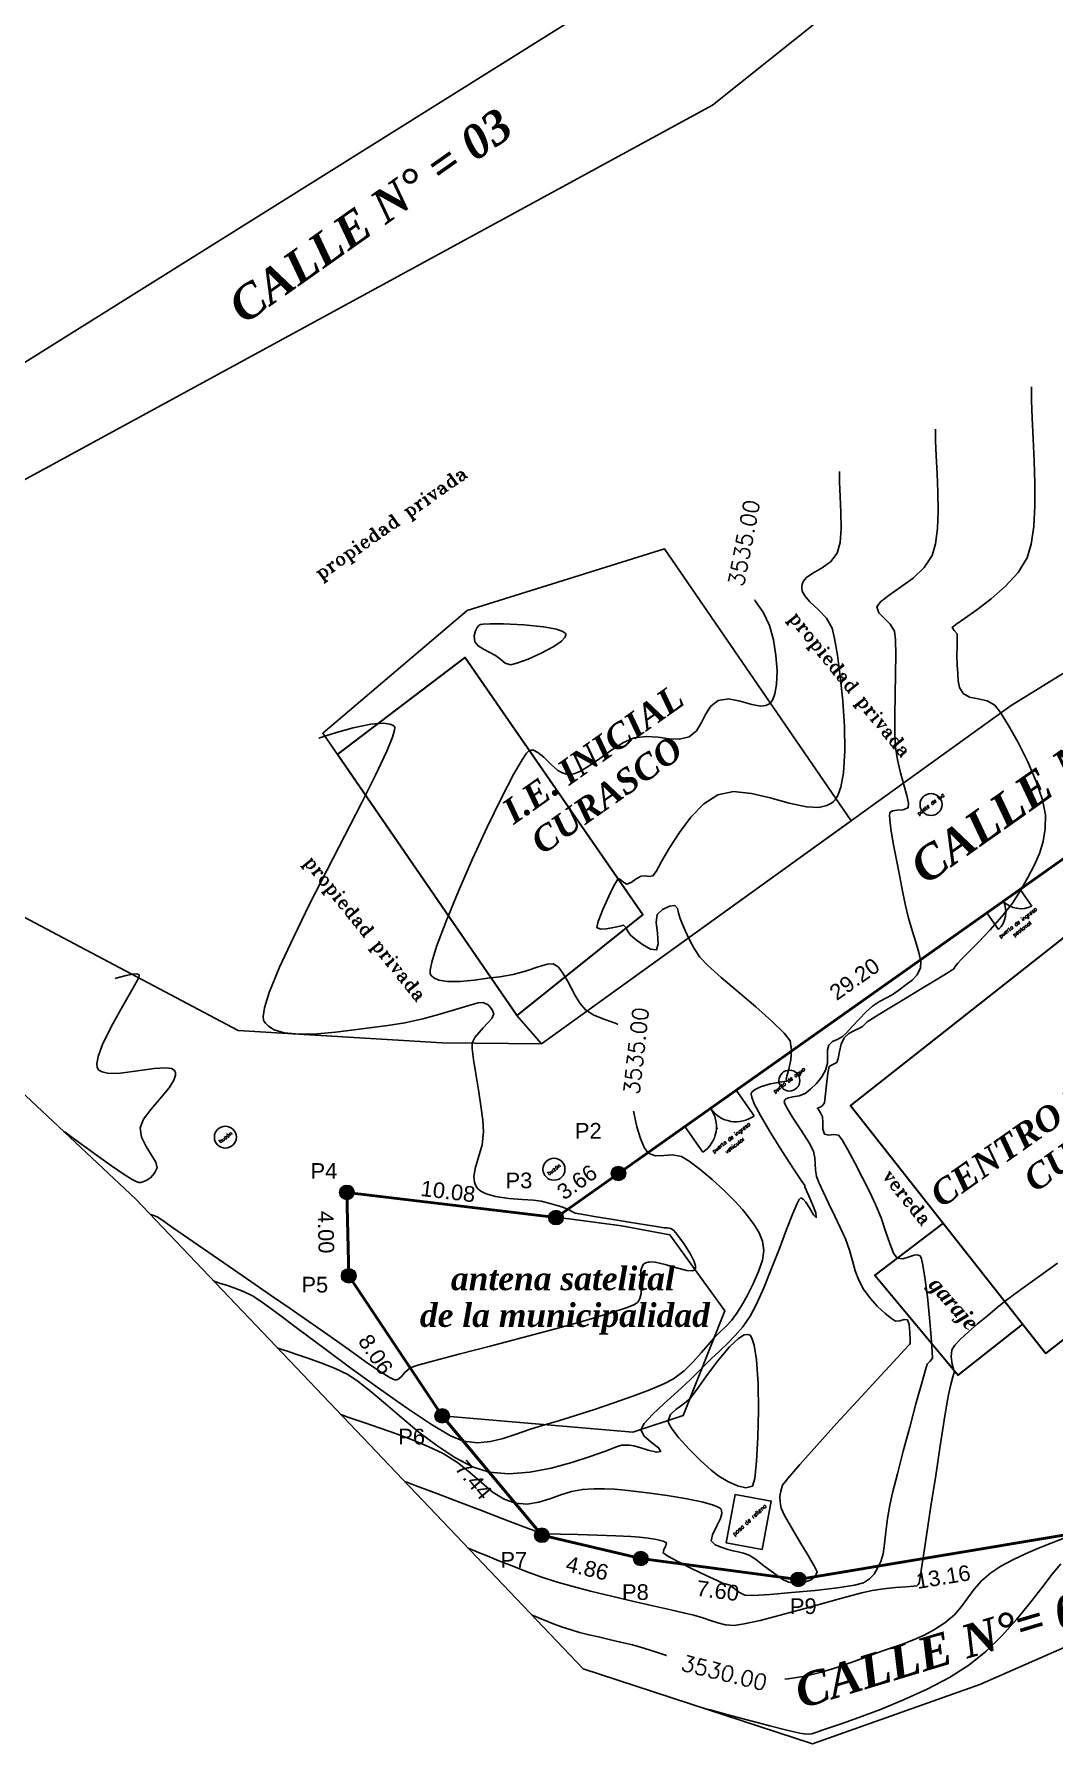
# Model space of a CAD drawing. Header units: metres. Extents: x 762293 to 762676, y 8443927 to 8444216.
# Drawn here: x 762472.9 to 762521.7, y 8443951.2 to 8444033 of the extents above; entities that cross this region are included whole.
import ezdxf
from ezdxf.enums import TextEntityAlignment as Align

# ---------------------------------------------------------------- set-up
doc = ezdxf.new("R2010")
doc.units = ezdxf.units.M
for name, color, linetype, lineweight in [('BLOQUES', 4, 'Continuous', 30), ('COTAS', 40, 'Continuous', 5), ('CUADROS', 9, 'Continuous', 20)]:
    doc.layers.add(name, color=color, linetype=linetype, lineweight=lineweight)
for name, color, linetype in [('C-PROP-BRNG', 92, 'Continuous'), ('C-TOPO', 7, 'Continuous'), ('C-TOPO-MAJR', 9, 'Continuous'), ('C-TOPO-TEXT', 7, 'Continuous'), ('CALLES', 7, 'Continuous'), ('V-BLDG-OTLN', 170, 'Continuous')]:
    doc.layers.add(name, color=color, linetype=linetype)
doc.layers.add('CERCO', color=7, linetype='Continuous', lineweight=50, true_color=0xf6541e)
doc.styles.add('COTAS', font='arial.ttf')
doc.styles.add('CUADROS', font='arial.ttf')
doc.styles.add('ROMANT', font='romant.shx')
doc.styles.get("Standard").update_dxf_attribs({"font": 'simplex.shx'})

# ---------------------------------------------------------------- blocks, each defined once
blk = doc.blocks.new('*U92')
at = {"layer": 'C-TOPO-MAJR', "color": 9, "linetype": 'Continuous', "lineweight": -3, "insert": (762505.916, 8443954.605, 3530), "char_height": 0.75, "width": 4.47286, "attachment_point": 5, "rotation": 346.21373, "bg_fill": 3, "box_fill_scale": 1.846667, "bg_fill_color": 256, "bg_fill_true_color": 13158600, "bg_fill_transparency": 0}
blk.add_mtext('3530.00', dxfattribs=at)
blk = doc.blocks.new('*U95')
at = {"layer": 'C-TOPO-MAJR', "color": 9, "linetype": 'Continuous', "lineweight": -3, "insert": (762506.86, 8444008.669, 3535), "char_height": 0.75, "width": 4.47286, "attachment_point": 5, "rotation": 78.99175, "bg_fill": 3, "box_fill_scale": 1.846667, "bg_fill_color": 256, "bg_fill_true_color": 13158600, "bg_fill_transparency": 0}
blk.add_mtext('3535.00', dxfattribs=at)
blk = doc.blocks.new('*U96')
at = {"layer": 'C-TOPO-MAJR', "color": 9, "linetype": 'Continuous', "lineweight": -3, "insert": (762501.699, 8443984.367, 3535), "char_height": 0.75, "width": 4.47286, "attachment_point": 5, "rotation": 83.63773, "bg_fill": 3, "box_fill_scale": 1.846667, "bg_fill_color": 256, "bg_fill_true_color": 13158600, "bg_fill_transparency": 0}
blk.add_mtext('3535.00', dxfattribs=at)

msp = doc.modelspace()

# ---------------------------------------------------------------- hatches: boundary and pattern name
at = {"layer": 'V-BLDG-OTLN'}
h = msp.add_hatch(color=256, dxfattribs=at)
h.dxf.hatch_style = 1
h.set_gradient(color1=(0, 0, 255), color2=(255, 255, 0), tint=1, name='SPHERICAL')
h.paths.add_polyline_path([(762500.5, 8443978.5, 1), (762501.2, 8443978.5, 1)])
h = msp.add_hatch(color=256, dxfattribs=at)
h.dxf.hatch_style = 1
h.set_gradient(color1=(0, 0, 255), color2=(255, 255, 0), tint=1, name='SPHERICAL')
h.paths.add_polyline_path([(762487.504, 8443977.595, 1), (762488.204, 8443977.595, 1)])
h = msp.add_hatch(color=256, dxfattribs=at)
h.dxf.hatch_style = 1
h.set_gradient(color1=(0, 0, 255), color2=(255, 255, 0), tint=1, name='SPHERICAL')
h.paths.add_polyline_path([(762497.513, 8443976.387, 1), (762498.213, 8443976.387, 1)])
h = msp.add_hatch(color=256, dxfattribs=at)
h.dxf.hatch_style = 1
h.set_gradient(color1=(0, 0, 255), color2=(255, 255, 0), tint=1, name='SPHERICAL')
h.paths.add_polyline_path([(762487.592, 8443973.601, 1), (762488.292, 8443973.601, 1)])
h = msp.add_hatch(color=256, dxfattribs=at)
h.dxf.hatch_style = 1
h.set_gradient(color1=(0, 0, 255), color2=(255, 255, 0), tint=1, name='SPHERICAL')
h.paths.add_polyline_path([(762492.067, 8443966.897, 1), (762492.767, 8443966.897, 1)])
h = msp.add_hatch(color=256, dxfattribs=at)
h.dxf.hatch_style = 1
h.set_gradient(color1=(0, 0, 255), color2=(255, 255, 0), tint=1, name='SPHERICAL')
h.paths.add_polyline_path([(762496.838, 8443961.185, 1), (762497.538, 8443961.185, 1)])
h = msp.add_hatch(color=256, dxfattribs=at)
h.dxf.hatch_style = 1
h.set_gradient(color1=(0, 0, 255), color2=(255, 255, 0), tint=1, name='SPHERICAL')
h.paths.add_polyline_path([(762501.57, 8443960.071, 1), (762502.27, 8443960.071, 1)])
h = msp.add_hatch(color=256, dxfattribs=at)
h.dxf.hatch_style = 1
h.set_gradient(color1=(0, 0, 255), color2=(255, 255, 0), tint=1, name='SPHERICAL')
h.paths.add_polyline_path([(762509.108, 8443959.076, 1), (762509.808, 8443959.076, 1)])

# ---------------------------------------------------------------- linework, layer by layer
for p, q in [((762520.07, 8443992.088, 3531.564), (762520.63, 8443991.29, 3531.564)), ((762519.035, 8443990.17, 3531.564), (762518.474, 8443990.967, 3531.564)), ((762506.479, 8443982.483, 3534.599), (762507.346, 8443981.258, 3534.599)), ((762504.897, 8443979.525, 3534.599), (762504.03, 8443980.75, 3534.599))]:
    msp.add_line(p, q)
at = {"flags": 128}
for points in [[(762622.073, 8444122.681), (762556.759, 8444072.952), (762503.61, 8444036.826), (762469.839, 8444015.692), (762451.546, 8443999.415), (762437.073, 8443999.415)], [(762459.175, 8443997.769), (762482.649, 8443985.341), (762492.418, 8443984.757), (762497.165, 8443984.71), (762519.649, 8444000.885), (762530.688, 8444007.703), (762566.388, 8444036.37), (762586.801, 8444049.523), (762566.024, 8444072.052), (762532.686, 8444051.44), (762505.359, 8444029.615), (762471.976, 8444011.452), (762459.175, 8443997.769)], [(762454.135, 8443991.398), (762472.225, 8443982.463), (762477.758, 8443977.263), (762499.159, 8443954.793), (762510.139, 8443951.207), (762518.144, 8443954.046), (762531.592, 8443959.953), (762540.577, 8443965.978), (762548.206, 8443970.473), (762588.16, 8443996.985), (762615.552, 8444016.076)]]:
    msp.add_lwpolyline(points, dxfattribs=at)
for points, elevation in [([(762495.99, 8443986.051), (762497.165, 8443984.71), (762511.992, 8443995.376), (762503.051, 8444008.386), (762493.618, 8444005.441), (762486.707, 8443999.562), (762487.4, 8443998.554)], 3535.796), ([(762505.575, 8443980.688), (762505.575, 8443980.633)], 3534.599), ([(762492.417, 8443966.897), (762501.544, 8443966.112), (762503.951, 8443966.915), (762505.941, 8443971.933), (762503.313, 8443975.562), (762501, 8443976), (762498.486, 8443976.328), (762497.863, 8443976.387)], 3531.564)]:
    msp.add_lwpolyline(points, dxfattribs=dict(at, elevation=elevation))
at = {"elevation": 3533.232}
msp.add_lwpolyline([(762507.725, 8443960.499), (762506.006, 8443960.821), (762506.442, 8443963.143), (762508.16, 8443962.821)], close=True, dxfattribs=at)
for centre, radius in [((762515.81, 8443996.153, 3532.701), 0.526), ((762509.033, 8443982.943, 3533.979), 0.5), ((762482.04, 8443980.236), 0.526), ((762497.765, 8443978.702, 3535.63), 0.526)]:
    msp.add_circle(centre, radius)
for centre, radius, start, end in [((762518.223, 8443991.011, 3531.564), 1.169, 313.95947, 26.21791), ((762520.114, 8443992.339, 3531.564), 1.169, 223.95947, 296.21791), ((762504.069, 8443980.743, 3534.599), 1.472, 304.20643, 36.36819), ((762506.473, 8443982.444, 3534.599), 1.472, 214.20643, 306.36819)]:
    msp.add_arc(centre, radius, start, end)
at = {"layer": 'BLOQUES', "flags": 128}
for points, elevation in [([(762495.99, 8443986.051), (762487.401, 8443998.552), (762493.523, 8444003.184), (762502.023, 8443990.893), (762495.99, 8443986.051)], 3535.796), ([(762521.296, 8443969.88), (762534.823, 8443980.462), (762525.417, 8443992.363), (762511.962, 8443981.757), (762521.296, 8443969.88)], 3530.521), ([(762516.393, 8443976.119), (762513.12, 8443973.635), (762517.111, 8443968.855), (762520.197, 8443971.28)], 3531.722)]:
    msp.add_lwpolyline(points, dxfattribs=dict(at, elevation=elevation))
at = {"layer": 'C-TOPO', "color": 92, "linetype": 'Continuous', "lineweight": -3, "true_color": 0x00e000}
for points, elevation in [([(762490.614, 8443963.765), (762490.717, 8443963.726), (762490.963, 8443963.632), (762491.418, 8443963.458), (762492.153, 8443963.179), (762493.199, 8443962.78), (762494.291, 8443962.364), (762495.324, 8443961.971), (762496.193, 8443961.639), (762496.795, 8443961.409), (762497.024, 8443961.321), (762497.087, 8443961.277), (762497.144, 8443961.239), (762497.199, 8443961.248), (762497.256, 8443961.261), (762497.488, 8443961.256), (762498.084, 8443961.24), (762498.909, 8443961.216), (762499.832, 8443961.187), (762500.72, 8443961.156), (762501.439, 8443961.124), (762501.857, 8443961.094), (762502.268, 8443961.041), (762502.67, 8443960.978), (762502.987, 8443960.905), (762503.144, 8443960.822), (762503.123, 8443960.677), (762503.022, 8443960.502), (762502.995, 8443960.341), (762503.216, 8443960.188), (762503.725, 8443959.916), (762504.382, 8443959.587), (762505.046, 8443959.265), (762505.576, 8443959.014), (762505.832, 8443958.898), (762506.02, 8443958.849), (762506.205, 8443958.794), (762506.379, 8443958.659), (762506.615, 8443958.46), (762506.902, 8443958.315), (762507.291, 8443958.311), (762508.088, 8443958.357), (762509.133, 8443958.441), (762510.266, 8443958.55), (762511.326, 8443958.672), (762512.153, 8443958.795), (762512.586, 8443958.905), (762512.866, 8443959.098), (762513.082, 8443959.332), (762513.256, 8443959.609), (762513.411, 8443959.934), (762513.512, 8443960.291), (762513.583, 8443960.778), (762513.646, 8443961.357), (762513.722, 8443961.988), (762513.832, 8443962.633), (762513.971, 8443963.224), (762514.198, 8443964.119), (762514.481, 8443965.203), (762514.79, 8443966.358), (762515.09, 8443967.47), (762515.352, 8443968.422), (762515.543, 8443969.097), (762515.631, 8443969.381), (762515.765, 8443969.522), (762515.879, 8443969.665), (762515.872, 8443969.967), (762515.822, 8443970.658), (762515.741, 8443971.583), (762515.636, 8443972.59), (762515.52, 8443973.524), (762515.424, 8443974.115), (762515.354, 8443974.415), (762515.309, 8443974.529), (762515.288, 8443974.557), (762515.249, 8443974.581), (762515.159, 8443974.603), (762515, 8443974.585), (762514.76, 8443974.507), (762514.455, 8443974.415), (762514.19, 8443974.447), (762514.012, 8443974.689), (762513.832, 8443975.142), (762513.637, 8443975.732), (762513.417, 8443976.382), (762513.159, 8443977.016), (762512.879, 8443977.6), (762512.535, 8443978.291), (762512.17, 8443979), (762511.827, 8443979.637), (762511.551, 8443980.11), (762511.383, 8443980.33), (762511.156, 8443980.366), (762510.911, 8443980.327), (762510.715, 8443980.374), (762510.636, 8443980.614), (762510.634, 8443980.947), (762510.615, 8443981.213), (762510.523, 8443981.396), (762510.418, 8443981.552), (762510.372, 8443981.631), (762510.449, 8443981.662), (762510.544, 8443981.691), (762510.63, 8443981.77), (762510.715, 8443981.885), (762510.751, 8443982.169), (762510.806, 8443982.733), (762510.871, 8443983.306), (762510.937, 8443983.619), (762511.118, 8443983.718), (762511.309, 8443983.815), (762511.372, 8443984.006), (762511.431, 8443984.333), (762511.515, 8443984.694), (762511.653, 8443984.99), (762511.876, 8443985.193), (762512.145, 8443985.347), (762512.387, 8443985.457), (762512.531, 8443985.53), (762512.642, 8443985.642), (762512.753, 8443985.754), (762513.009, 8443985.915), (762513.605, 8443986.281), (762514.403, 8443986.767), (762515.265, 8443987.29), (762516.052, 8443987.768), (762516.627, 8443988.116), (762516.85, 8443988.252), (762516.897, 8443988.299), (762516.964, 8443988.397), (762517.09, 8443988.57), (762517.244, 8443988.727), (762517.594, 8443989.075), (762518.077, 8443989.569), (762518.632, 8443990.159), (762519.195, 8443990.798), (762519.705, 8443991.44), (762520.099, 8443992.036), (762520.448, 8443992.658), (762520.752, 8443993.24), (762520.998, 8443993.807), (762521.176, 8443994.383), (762521.274, 8443994.994), (762521.282, 8443995.665), (762521.145, 8443996.381), (762520.844, 8443997.253), (762520.435, 8443998.196), (762519.976, 8443999.12), (762519.523, 8443999.939), (762519.135, 8444000.564), (762518.867, 8444000.908), (762518.489, 8444001.116), (762518.061, 8444001.204), (762517.656, 8444001.285), (762517.348, 8444001.47), (762517.18, 8444001.758), (762517.112, 8444002.077), (762517.092, 8444002.43), (762517.068, 8444002.82), (762517.048, 8444003.264), (762517.056, 8444003.721), (762517.067, 8444004.101), (762517.054, 8444004.318), (762516.92, 8444004.483), (762516.828, 8444004.631), (762516.991, 8444004.765), (762517.412, 8444005.054), (762518.007, 8444005.472), (762518.689, 8444005.996), (762519.373, 8444006.601), (762519.973, 8444007.263), (762520.403, 8444007.957), (762520.604, 8444008.616), (762520.723, 8444009.464), (762520.777, 8444010.446), (762520.781, 8444011.508), (762520.751, 8444012.598), (762520.704, 8444013.66), (762520.654, 8444014.641), (762520.619, 8444015.488), (762520.613, 8444016.145)], 3532), ([(762487.57, 8443966.961), (762487.657, 8443966.928), (762487.852, 8443966.858), (762488.189, 8443966.74), (762488.71, 8443966.564), (762489.443, 8443966.314), (762490.227, 8443966.037), (762491.021, 8443965.738), (762491.78, 8443965.423), (762492.462, 8443965.096), (762493.145, 8443964.669), (762493.745, 8443964.191), (762494.291, 8443963.709), (762494.813, 8443963.272), (762495.342, 8443962.927), (762495.906, 8443962.721), (762496.484, 8443962.679), (762497.038, 8443962.764), (762497.574, 8443962.926), (762498.097, 8443963.114), (762498.612, 8443963.281), (762499.125, 8443963.376), (762499.691, 8443963.41), (762500.187, 8443963.415), (762500.659, 8443963.393), (762501.155, 8443963.348), (762501.72, 8443963.281), (762502.361, 8443963.2), (762503.176, 8443963.085), (762504.044, 8443962.944), (762504.844, 8443962.783), (762505.355, 8443962.645), (762505.622, 8443962.537), (762505.729, 8443962.464), (762505.759, 8443962.427), (762505.784, 8443962.368), (762505.795, 8443962.23), (762505.733, 8443961.987), (762505.566, 8443961.63), (762505.349, 8443961.209), (762505.291, 8443960.918), (762505.472, 8443960.728), (762505.76, 8443960.617), (762506.092, 8443960.51), (762506.338, 8443960.436), (762506.582, 8443960.387), (762506.834, 8443960.33), (762507.103, 8443960.231), (762507.405, 8443960.038), (762507.816, 8443959.727), (762508.264, 8443959.383), (762508.678, 8443959.091), (762508.985, 8443958.935), (762509.288, 8443958.898), (762509.593, 8443958.919), (762509.857, 8443958.975), (762510.037, 8443959.044), (762510.19, 8443959.15), (762510.304, 8443959.284), (762510.356, 8443959.442), (762510.24, 8443959.697), (762509.937, 8443960.215), (762509.538, 8443960.874), (762509.129, 8443961.553), (762508.8, 8443962.131), (762508.639, 8443962.487), (762508.588, 8443962.776), (762508.579, 8443963.042), (762508.618, 8443963.303), (762508.709, 8443963.577), (762508.958, 8443963.906), (762509.535, 8443964.575), (762510.345, 8443965.482), (762511.291, 8443966.527), (762512.28, 8443967.608), (762513.216, 8443968.625), (762514.003, 8443969.477), (762514.546, 8443970.064), (762514.75, 8443970.284), (762514.786, 8443970.322), (762514.818, 8443970.361), (762514.816, 8443970.528), (762514.799, 8443970.893), (762514.757, 8443971.275), (762514.681, 8443971.493), (762514.52, 8443971.509), (762514.316, 8443971.443), (762514.11, 8443971.436), (762513.918, 8443971.554), (762513.615, 8443971.799), (762513.254, 8443972.139), (762512.89, 8443972.539), (762512.575, 8443972.965), (762512.348, 8443973.398), (762512.186, 8443973.847), (762512.051, 8443974.321), (762511.905, 8443974.826), (762511.71, 8443975.37), (762511.483, 8443975.887), (762511.211, 8443976.46), (762510.926, 8443977.042), (762510.663, 8443977.584), (762510.454, 8443978.038), (762510.333, 8443978.355), (762510.277, 8443978.677), (762510.269, 8443978.966), (762510.257, 8443979.254), (762510.189, 8443979.57), (762509.976, 8443979.971), (762509.604, 8443980.543), (762509.199, 8443981.156), (762508.935, 8443981.588), (762508.814, 8443981.834), (762508.786, 8443981.945), (762508.79, 8443981.982), (762508.808, 8443982.016), (762508.861, 8443982.071), (762508.982, 8443982.123), (762509.194, 8443982.162), (762509.497, 8443982.21), (762509.78, 8443982.323), (762510.049, 8443982.534), (762510.328, 8443982.811), (762510.579, 8443983.124), (762510.766, 8443983.445), (762510.849, 8443983.778), (762510.859, 8443984.118), (762510.86, 8443984.421), (762510.919, 8443984.645), (762511.099, 8443984.808), (762511.323, 8443984.905), (762511.56, 8443985.04), (762511.758, 8443985.229), (762512.043, 8443985.534), (762512.375, 8443985.89), (762512.713, 8443986.236), (762513.016, 8443986.509), (762513.339, 8443986.729), (762513.641, 8443986.889), (762513.942, 8443987.049), (762514.264, 8443987.27), (762514.598, 8443987.518), (762514.901, 8443987.75), (762515.145, 8443988.009), (762515.302, 8443988.336), (762515.314, 8443988.648), (762515.233, 8443989.067), (762515.09, 8443989.567), (762514.914, 8443990.126), (762514.738, 8443990.718), (762514.591, 8443991.322), (762514.465, 8443991.934), (762514.311, 8443992.689), (762514.15, 8443993.504), (762514.001, 8443994.3), (762513.887, 8443994.996), (762513.835, 8443995.427), (762513.825, 8443995.649), (762513.835, 8443995.739), (762513.845, 8443995.765), (762513.879, 8443995.805), (762513.977, 8443995.855), (762514.174, 8443995.882), (762514.46, 8443995.892), (762514.714, 8443996.003), (762514.726, 8443996.214), (762514.648, 8443996.593), (762514.513, 8443997.095), (762514.356, 8443997.676), (762514.212, 8443998.291), (762514.114, 8443998.895), (762514.081, 8443999.543), (762514.079, 8444000.417), (762514.095, 8444001.409), (762514.115, 8444002.415), (762514.126, 8444003.328), (762514.113, 8444004.042), (762514.063, 8444004.452), (762513.854, 8444004.792), (762513.564, 8444005.067), (762513.314, 8444005.324), (762513.224, 8444005.613), (762513.397, 8444005.859), (762513.806, 8444006.171), (762514.355, 8444006.547), (762514.947, 8444006.989), (762515.482, 8444007.497), (762515.864, 8444008.07), (762516.026, 8444008.628), (762516.114, 8444009.355), (762516.145, 8444010.196), (762516.135, 8444011.094), (762516.1, 8444011.991), (762516.058, 8444012.832), (762516.026, 8444013.559), (762516.019, 8444014.116)], 3533), ([(762484.525, 8443970.158), (762484.595, 8443970.131), (762484.749, 8443970.077), (762485.013, 8443969.989), (762485.418, 8443969.858), (762485.99, 8443969.668), (762486.611, 8443969.444), (762487.256, 8443969.18), (762487.9, 8443968.871), (762488.389, 8443968.551), (762488.997, 8443968.068), (762489.701, 8443967.47), (762490.478, 8443966.806), (762491.306, 8443966.125), (762492.161, 8443965.476), (762493.022, 8443964.907), (762493.865, 8443964.466), (762494.668, 8443964.203), (762495.598, 8443964.121), (762496.605, 8443964.201), (762497.63, 8443964.396), (762498.616, 8443964.661), (762499.503, 8443964.949), (762500.234, 8443965.214), (762500.751, 8443965.41), (762500.994, 8443965.49), (762501.199, 8443965.499), (762501.379, 8443965.491), (762501.584, 8443965.469), (762501.87, 8443965.388), (762502.28, 8443965.253), (762502.666, 8443965.158), (762502.879, 8443965.195), (762502.772, 8443965.376), (762502.438, 8443965.631), (762502.086, 8443965.929), (762501.926, 8443966.239), (762502.08, 8443966.531), (762502.479, 8443966.965), (762503.038, 8443967.494), (762503.674, 8443968.07), (762504.305, 8443968.647), (762504.848, 8443969.177), (762505.295, 8443969.624), (762505.703, 8443970.01), (762506.082, 8443970.372), (762506.444, 8443970.745), (762506.799, 8443971.167), (762507.158, 8443971.674), (762507.461, 8443972.238), (762507.809, 8443973.027), (762508.18, 8443973.948), (762508.551, 8443974.909), (762508.898, 8443975.819), (762509.2, 8443976.587), (762509.394, 8443977.036), (762509.504, 8443977.246), (762509.557, 8443977.315), (762509.577, 8443977.325), (762509.614, 8443977.322), (762509.694, 8443977.275), (762509.82, 8443977.126), (762509.992, 8443976.847), (762510.183, 8443976.517), (762510.314, 8443976.395), (762510.297, 8443976.608), (762510.144, 8443977.019), (762509.964, 8443977.428), (762509.867, 8443977.637), (762509.812, 8443977.759), (762509.773, 8443977.843), (762509.763, 8443977.927), (762509.612, 8443978.151), (762509.227, 8443978.728), (762508.706, 8443979.529), (762508.146, 8443980.42), (762507.644, 8443981.272), (762507.351, 8443981.837), (762507.227, 8443982.149), (762507.202, 8443982.287), (762507.208, 8443982.332), (762507.242, 8443982.395), (762507.364, 8443982.508), (762507.647, 8443982.648), (762508.122, 8443982.785), (762508.671, 8443982.886), (762508.917, 8443982.922), (762508.898, 8443982.969), (762508.875, 8443983.02), (762508.917, 8443983.156), (762509.009, 8443983.49), (762509.1, 8443983.939), (762509.138, 8443984.417), (762509.07, 8443984.84), (762508.784, 8443985.22), (762508.197, 8443985.787), (762507.424, 8443986.468), (762506.578, 8443987.187), (762505.773, 8443987.872), (762505.123, 8443988.449), (762504.741, 8443988.843), (762504.467, 8443989.262), (762504.234, 8443989.704), (762504.045, 8443990.123), (762503.902, 8443990.468), (762503.81, 8443990.692), (762503.732, 8443990.948), (762503.672, 8443991.179), (762503.554, 8443991.315), (762503.295, 8443991.293), (762502.959, 8443991.133), (762502.698, 8443990.884), (762502.656, 8443990.525), (762502.715, 8443989.993), (762502.758, 8443989.487), (762502.672, 8443989.202), (762502.387, 8443989.235), (762501.998, 8443989.457), (762501.635, 8443989.726), (762501.428, 8443989.902), (762501.29, 8443990.103), (762501.217, 8443990.246), (762501.158, 8443990.322), (762501.093, 8443990.381), (762500.984, 8443990.356), (762500.774, 8443990.294), (762500.538, 8443990.246), (762500.27, 8443990.211), (762499.993, 8443990.197), (762499.818, 8443990.269), (762499.881, 8443990.56), (762500.108, 8443991.136), (762500.407, 8443991.8), (762500.635, 8443992.261), (762500.768, 8443992.498), (762500.827, 8443992.582), (762500.845, 8443992.596), (762500.87, 8443992.6), (762500.918, 8443992.585), (762500.993, 8443992.525), (762501.101, 8443992.421), (762501.253, 8443992.346), (762501.455, 8443992.43), (762501.699, 8443992.6), (762501.934, 8443992.725), (762502.135, 8443992.734), (762502.32, 8443992.707), (762502.502, 8443992.737), (762502.648, 8443992.943), (762502.916, 8443993.421), (762503.294, 8443994.076), (762503.766, 8443994.817), (762504.318, 8443995.549), (762504.936, 8443996.18), (762505.605, 8443996.617), (762506.362, 8443996.771), (762507.217, 8443996.687), (762508.118, 8443996.467), (762509.013, 8443996.215), (762509.852, 8443996.036), (762510.446, 8443996.013), (762510.83, 8443996.102), (762511.05, 8443996.224), (762511.149, 8443996.306), (762511.219, 8443996.383), (762511.343, 8443996.583), (762511.488, 8443996.981), (762511.616, 8443997.67), (762511.682, 8443998.719), (762511.665, 8443999.894), (762511.587, 8444001.109), (762511.467, 8444002.273), (762511.327, 8444003.3), (762511.189, 8444004.1), (762511.072, 8444004.586), (762510.802, 8444005.073), (762510.414, 8444005.481), (762510.017, 8444005.846), (762509.764, 8444006.133), (762509.648, 8444006.356), (762509.619, 8444006.513), (762509.621, 8444006.595), (762509.635, 8444006.676), (762509.694, 8444006.822), (762509.85, 8444007.012), (762510.149, 8444007.228), (762510.593, 8444007.485), (762511.019, 8444007.783), (762511.325, 8444008.182), (762511.454, 8444008.688), (762511.504, 8444009.368), (762511.5, 8444010.135), (762511.469, 8444010.901), (762511.435, 8444011.58), (762511.425, 8444012.086)], 3534), ([(762478.437, 8443976.55), (762478.459, 8443976.542), (762478.516, 8443976.524), (762478.621, 8443976.488), (762478.775, 8443976.421), (762478.994, 8443976.276), (762479.517, 8443975.916), (762480.275, 8443975.393), (762481.198, 8443974.754), (762482.216, 8443974.049), (762483.258, 8443973.328), (762484.254, 8443972.639), (762485.135, 8443972.032), (762485.829, 8443971.555), (762486.602, 8443971.019), (762487.402, 8443970.452), (762488.182, 8443969.896), (762488.897, 8443969.393), (762489.501, 8443968.985), (762489.872, 8443968.753), (762490.069, 8443968.65), (762490.157, 8443968.619), (762490.187, 8443968.616), (762490.242, 8443968.624), (762490.339, 8443968.667), (762490.464, 8443968.781), (762490.624, 8443968.98), (762490.877, 8443969.203), (762491.246, 8443969.318), (762492.087, 8443969.546), (762493.283, 8443969.86), (762494.717, 8443970.235), (762496.272, 8443970.645), (762497.831, 8443971.065), (762499.276, 8443971.468), (762500.491, 8443971.829), (762501.218, 8443972.07), (762501.581, 8443972.214), (762501.722, 8443972.29), (762501.76, 8443972.321), (762501.807, 8443972.381), (762501.877, 8443972.516), (762501.932, 8443972.749), (762501.94, 8443973.093), (762501.915, 8443973.531), (762501.925, 8443973.849), (762501.982, 8443974.047), (762502.055, 8443974.152), (762502.104, 8443974.195), (762502.164, 8443974.229), (762502.316, 8443974.263), (762502.611, 8443974.249), (762503.082, 8443974.146), (762503.699, 8443973.968), (762504.13, 8443973.862), (762504.372, 8443973.844), (762504.478, 8443973.875), (762504.511, 8443973.907), (762504.531, 8443973.95), (762504.538, 8443974.061), (762504.477, 8443974.28), (762504.302, 8443974.634), (762504.01, 8443975.094), (762503.737, 8443975.473), (762503.593, 8443975.66), (762503.487, 8443975.779), (762503.358, 8443975.865), (762503.204, 8443975.892), (762503.031, 8443975.898), (762502.766, 8443975.939), (762502.167, 8443976.035), (762501.366, 8443976.163), (762500.496, 8443976.305), (762499.689, 8443976.439), (762499.075, 8443976.546), (762498.786, 8443976.603), (762498.626, 8443976.673), (762498.492, 8443976.751), (762498.334, 8443976.829), (762498.138, 8443976.897), (762497.852, 8443976.984), (762497.512, 8443977.079), (762497.153, 8443977.174), (762496.791, 8443977.22), (762496.246, 8443977.255), (762495.608, 8443977.306), (762494.973, 8443977.402), (762494.528, 8443977.527), (762494.262, 8443977.659), (762494.129, 8443977.769), (762494.077, 8443977.831), (762494.028, 8443977.909), (762493.962, 8443978.075), (762493.934, 8443978.345), (762493.993, 8443978.738), (762494.155, 8443979.28), (762494.322, 8443979.866), (762494.398, 8443980.489), (762494.361, 8443981.042), (762494.271, 8443981.74), (762494.152, 8443982.508), (762494.026, 8443983.268), (762493.917, 8443983.945), (762493.848, 8443984.462), (762493.844, 8443984.743), (762493.972, 8443985.012), (762494.163, 8443985.228), (762494.371, 8443985.464), (762494.595, 8443985.707), (762494.798, 8443985.919), (762494.88, 8443986.135), (762494.799, 8443986.363), (762494.611, 8443986.561), (762494.372, 8443986.686), (762494.139, 8443986.658), (762493.684, 8443986.532), (762493.056, 8443986.341), (762492.306, 8443986.117), (762491.482, 8443985.893), (762490.634, 8443985.702), (762489.813, 8443985.576), (762489.057, 8443985.483), (762488.208, 8443985.367), (762487.314, 8443985.256), (762486.426, 8443985.178), (762485.591, 8443985.162), (762484.858, 8443985.236), (762484.379, 8443985.378), (762484.098, 8443985.543), (762483.954, 8443985.684), (762483.896, 8443985.765), (762483.868, 8443985.83), (762483.849, 8443986.015), (762483.911, 8443986.417), (762484.143, 8443987.16), (762484.634, 8443988.363), (762485.296, 8443989.796), (762486.073, 8443991.378), (762486.911, 8443993.029), (762487.755, 8443994.669), (762488.55, 8443996.217), (762489.239, 8443997.593), (762489.769, 8443998.715), (762490.041, 8443999.378), (762490.137, 8443999.71), (762490.144, 8443999.843), (762490.128, 8443999.881), (762490.076, 8443999.932), (762489.922, 8444000.004), (762489.586, 8444000.042), (762488.998, 8443999.992), (762488.159, 8443999.82), (762487.356, 8443999.601), (762486.85, 8443999.444), (762486.605, 8443999.363), (762486.526, 8443999.336), (762486.516, 8443999.332), (762486.515, 8443999.332), (762486.514, 8443999.332), (762486.512, 8443999.332)], 3536), ([(762474.3, 8443980.514), (762474.366, 8443980.468), (762474.524, 8443980.357), (762474.814, 8443980.148), (762475.277, 8443979.81), (762475.926, 8443979.337), (762476.586, 8443978.864), (762477.189, 8443978.453), (762477.581, 8443978.21), (762477.799, 8443978.098), (762477.9, 8443978.065), (762477.935, 8443978.061), (762477.988, 8443978.067), (762478.094, 8443978.091), (762478.254, 8443978.159), (762478.453, 8443978.295), (762478.655, 8443978.519), (762478.77, 8443978.773), (762478.712, 8443979.032), (762478.504, 8443979.38), (762478.245, 8443979.789), (762478.031, 8443980.231), (762477.96, 8443980.677), (762478.124, 8443981.094), (762478.484, 8443981.582), (762478.929, 8443982.099), (762479.344, 8443982.603), (762479.578, 8443982.966), (762479.658, 8443983.201), (762479.653, 8443983.335), (762479.629, 8443983.395), (762479.59, 8443983.445), (762479.464, 8443983.516), (762479.171, 8443983.556), (762478.635, 8443983.52), (762477.834, 8443983.403), (762477.021, 8443983.296), (762476.459, 8443983.286), (762476.137, 8443983.355), (762475.987, 8443983.449), (762475.935, 8443983.513), (762475.905, 8443983.58), (762475.885, 8443983.752), (762475.945, 8443984.097), (762476.16, 8443984.676), (762476.574, 8443985.515), (762477.056, 8443986.378), (762477.507, 8443987.153), (762477.778, 8443987.637), (762477.896, 8443987.882), (762477.922, 8443987.976), (762477.916, 8443988), (762477.889, 8443988.023), (762477.802, 8443988.048), (762477.607, 8443988.042), (762477.29, 8443987.98), (762476.928, 8443987.878), (762476.768, 8443987.825), (762476.767, 8443987.825)], 3537), ([(762493.658, 8443960.568), (762493.732, 8443960.54), (762493.892, 8443960.477), (762494.159, 8443960.369), (762494.562, 8443960.203), (762495.13, 8443959.969), (762495.758, 8443959.717), (762496.434, 8443959.457), (762497.144, 8443959.201), (762497.874, 8443958.961), (762498.619, 8443958.747), (762499.521, 8443958.514), (762500.512, 8443958.272), (762501.525, 8443958.034), (762502.495, 8443957.813), (762503.352, 8443957.619), (762504.032, 8443957.465), (762504.466, 8443957.364), (762504.888, 8443957.24), (762505.255, 8443957.109), (762505.603, 8443956.992), (762505.969, 8443956.907), (762506.391, 8443956.875), (762506.861, 8443956.94), (762507.629, 8443957.114), (762508.596, 8443957.363), (762509.666, 8443957.653), (762510.738, 8443957.95), (762511.717, 8443958.22), (762512.502, 8443958.429), (762512.997, 8443958.544), (762513.541, 8443958.623), (762514.107, 8443958.682), (762514.614, 8443958.724), (762514.984, 8443958.751), (762515.135, 8443958.765), (762515.191, 8443958.824), (762515.237, 8443958.893), (762515.287, 8443959.199), (762515.412, 8443960.008), (762515.592, 8443961.179), (762515.807, 8443962.572), (762516.035, 8443964.048), (762516.254, 8443965.467), (762516.445, 8443966.69), (762516.585, 8443967.577), (762516.654, 8443967.988), (762516.754, 8443968.4), (762516.857, 8443968.768), (762516.905, 8443968.928), (762516.94, 8443968.968), (762516.901, 8443969.088), (762516.824, 8443969.375), (762516.773, 8443969.732), (762516.808, 8443970.056), (762516.952, 8443970.28), (762517.228, 8443970.574), (762517.602, 8443970.919), (762518.039, 8443971.298), (762518.505, 8443971.692), (762518.967, 8443972.085), (762519.38, 8443972.408), (762520.039, 8443972.893), (762520.885, 8443973.503), (762521.859, 8443974.206)], 3531), ([(762504.933, 8443952.907), (762505.024, 8443952.884), (762505.24, 8443952.827), (762505.641, 8443952.722), (762506.282, 8443952.551), (762507.18, 8443952.312), (762508.09, 8443952.073), (762508.906, 8443951.864), (762509.524, 8443951.716), (762509.839, 8443951.66), (762510.105, 8443951.687), (762510.338, 8443951.757), (762510.598, 8443951.852), (762510.893, 8443951.949), (762511.506, 8443952.157), (762512.362, 8443952.462), (762513.385, 8443952.85), (762514.498, 8443953.308), (762515.626, 8443953.823), (762516.693, 8443954.383), (762517.622, 8443954.972), (762518.434, 8443955.631), (762519.194, 8443956.375), (762519.898, 8443957.162), (762520.539, 8443957.944), (762521.111, 8443958.678), (762521.61, 8443959.319), (762522.029, 8443959.82)], 3529)]:
    msp.add_lwpolyline(points, dxfattribs=dict(at, elevation=elevation))
at = {"layer": 'C-TOPO', "color": 2, "linetype": 'Continuous', "lineweight": -3, "true_color": 0xf5f500}
for points, elevation in [([(762481.481, 8443973.354), (762481.528, 8443973.337), (762481.632, 8443973.3), (762481.813, 8443973.241), (762482.094, 8443973.149), (762482.489, 8443973.013), (762482.912, 8443972.847), (762483.338, 8443972.646), (762483.751, 8443972.37), (762484.518, 8443971.809), (762485.555, 8443971.036), (762486.78, 8443970.121), (762488.109, 8443969.137), (762489.461, 8443968.155), (762490.751, 8443967.248), (762491.898, 8443966.485), (762492.819, 8443965.94), (762493.43, 8443965.685), (762494.108, 8443965.612), (762494.734, 8443965.665), (762495.337, 8443965.811), (762495.949, 8443966.017), (762496.598, 8443966.249), (762497.316, 8443966.475), (762497.98, 8443966.668), (762498.794, 8443966.918), (762499.697, 8443967.207), (762500.63, 8443967.521), (762501.535, 8443967.841), (762502.351, 8443968.152), (762503.02, 8443968.436), (762503.483, 8443968.679), (762503.99, 8443969.058), (762504.43, 8443969.481), (762504.81, 8443969.91), (762505.139, 8443970.306), (762505.424, 8443970.631), (762505.734, 8443970.937), (762506.007, 8443971.196), (762506.262, 8443971.468), (762506.515, 8443971.811), (762506.733, 8443972.163), (762507.009, 8443972.65), (762507.3, 8443973.216), (762507.56, 8443973.804), (762507.743, 8443974.357), (762507.804, 8443974.819), (762507.737, 8443975.263), (762507.585, 8443975.655), (762507.363, 8443976.021), (762507.09, 8443976.386), (762506.78, 8443976.774), (762506.417, 8443977.181), (762505.911, 8443977.679), (762505.333, 8443978.205), (762504.754, 8443978.694), (762504.242, 8443979.083), (762503.87, 8443979.308), (762503.443, 8443979.387), (762503.017, 8443979.352), (762502.62, 8443979.335), (762502.279, 8443979.47), (762502.082, 8443979.741), (762501.9, 8443980.178), (762501.738, 8443980.726), (762501.601, 8443981.33), (762501.493, 8443981.932), (762501.42, 8443982.479), (762501.434, 8443983.056), (762501.547, 8443983.591), (762501.669, 8443984.093), (762501.711, 8443984.476), (762501.681, 8443984.756), (762501.621, 8443984.94), (762501.576, 8443985.032), (762501.522, 8443985.119), (762501.389, 8443985.276), (762501.139, 8443985.47), (762500.739, 8443985.671), (762500.194, 8443985.873), (762499.679, 8443986.071), (762499.281, 8443986.324), (762499, 8443986.655), (762498.773, 8443987.021), (762498.588, 8443987.38), (762498.436, 8443987.69), (762498.307, 8443987.91), (762498.13, 8443988.172), (762497.96, 8443988.394), (762497.732, 8443988.534), (762497.459, 8443988.512), (762497.01, 8443988.382), (762496.443, 8443988.201), (762495.812, 8443988.025), (762495.175, 8443987.911), (762494.597, 8443987.838), (762493.942, 8443987.751), (762493.276, 8443987.688), (762492.663, 8443987.686), (762492.254, 8443987.754), (762492.018, 8443987.858), (762491.902, 8443987.958), (762491.857, 8443988.017), (762491.839, 8443988.066), (762491.838, 8443988.226), (762491.914, 8443988.612), (762492.145, 8443989.357), (762492.601, 8443990.579), (762493.194, 8443992.015), (762493.87, 8443993.552), (762494.574, 8443995.075), (762495.252, 8443996.47), (762495.851, 8443997.623), (762496.236, 8443998.294), (762496.452, 8443998.612), (762496.555, 8443998.723), (762496.593, 8443998.745), (762496.66, 8443998.758), (762496.793, 8443998.748), (762496.996, 8443998.651), (762497.275, 8443998.418), (762497.641, 8443998.054), (762497.955, 8443997.788), (762498.206, 8443997.648), (762498.381, 8443997.599), (762498.471, 8443997.591), (762498.549, 8443997.595), (762498.717, 8443997.629), (762498.995, 8443997.741), (762499.405, 8443997.978), (762499.958, 8443998.359), (762500.529, 8443998.764), (762501.089, 8443999.116), (762501.61, 8443999.339), (762502.19, 8443999.413), (762502.747, 8443999.371), (762503.278, 8443999.298), (762503.774, 8443999.278), (762504.23, 8443999.396), (762504.584, 8443999.684), (762504.826, 8444000.071), (762505.03, 8444000.489), (762505.271, 8444000.868), (762505.625, 8444001.139), (762506.115, 8444001.204), (762506.672, 8444001.094), (762507.234, 8444000.939), (762507.644, 8444000.867), (762507.907, 8444000.886), (762508.053, 8444000.95), (762508.116, 8444000.999), (762508.163, 8444001.051), (762508.246, 8444001.184), (762508.342, 8444001.445), (762508.419, 8444001.89), (762508.441, 8444002.558), (762508.386, 8444003.293), (762508.264, 8444004.034), (762508.081, 8444004.72), (762507.781, 8444005.353), (762507.353, 8444005.958), (762506.881, 8444006.51), (762506.445, 8444006.981), (762506.18, 8444007.283), (762506.056, 8444007.456), (762506.02, 8444007.543), (762506.017, 8444007.578), (762506.026, 8444007.623), (762506.065, 8444007.703), (762506.167, 8444007.804), (762506.354, 8444007.921), (762506.604, 8444008.077), (762506.787, 8444008.294), (762506.86, 8444008.669), (762506.865, 8444009.176), (762506.843, 8444009.682), (762506.832, 8444010.057)], 3535), ([(762496.702, 8443957.372), (762496.749, 8443957.354), (762496.853, 8443957.313), (762497.031, 8443957.24), (762497.307, 8443957.126), (762497.699, 8443956.969), (762498.131, 8443956.807), (762498.585, 8443956.654), (762498.988, 8443956.539), (762499.428, 8443956.428), (762499.904, 8443956.318), (762500.414, 8443956.203), (762500.956, 8443956.078), (762501.529, 8443955.941), (762502.065, 8443955.785), (762502.766, 8443955.557), (762503.59, 8443955.284), (762504.496, 8443954.995), (762505.443, 8443954.721), (762506.389, 8443954.489), (762507.293, 8443954.328), (762508.115, 8443954.267), (762508.972, 8443954.314), (762509.79, 8443954.442), (762510.566, 8443954.63), (762511.301, 8443954.857), (762511.991, 8443955.102), (762512.635, 8443955.343), (762513.232, 8443955.56), (762513.865, 8443955.776), (762514.439, 8443955.975), (762514.97, 8443956.177), (762515.476, 8443956.402), (762515.973, 8443956.67), (762516.478, 8443957.002), (762516.926, 8443957.384), (762517.275, 8443957.783), (762517.575, 8443958.192), (762517.873, 8443958.602), (762518.221, 8443959.004), (762518.668, 8443959.389), (762519.155, 8443959.705), (762519.718, 8443960.009), (762520.326, 8443960.297), (762520.951, 8443960.566), (762521.562, 8443960.813), (762522.131, 8443961.034)], 3530)]:
    msp.add_lwpolyline(points, dxfattribs=dict(at, elevation=elevation))
at = {"layer": 'C-TOPO', "color": 92, "linetype": 'Continuous', "lineweight": -3, "true_color": 0x00e000}
for points, elevation in [([(762494.211, 8444004.748), (762494.169, 8444004.715), (762494.095, 8444004.632), (762494.009, 8444004.473), (762493.95, 8444004.227), (762493.979, 8444003.934), (762494.133, 8444003.75), (762494.4, 8444003.581), (762494.703, 8444003.425), (762494.965, 8444003.282), (762495.215, 8444003.086), (762495.435, 8444002.914), (762495.69, 8444002.836), (762495.994, 8444002.911), (762496.525, 8444003.112), (762497.155, 8444003.396), (762497.752, 8444003.719), (762498.119, 8444003.976), (762498.286, 8444004.153), (762498.33, 8444004.258), (762498.329, 8444004.306), (762498.307, 8444004.351), (762498.197, 8444004.434), (762497.885, 8444004.542), (762497.267, 8444004.657), (762496.315, 8444004.753), (762495.353, 8444004.8), (762494.712, 8444004.801), (762494.376, 8444004.783), (762494.244, 8444004.761), (762494.211, 8444004.748)], 3536), ([(762503.228, 8443966.674), (762503.233, 8443966.626), (762503.279, 8443966.504), (762503.424, 8443966.266), (762503.731, 8443965.87), (762504.233, 8443965.312), (762504.78, 8443964.76), (762505.284, 8443964.299), (762505.654, 8443964.013), (762506.091, 8443963.758), (762506.545, 8443963.553), (762506.954, 8443963.457), (762507.26, 8443963.53), (762507.371, 8443963.9), (762507.463, 8443964.729), (762507.527, 8443965.863), (762507.553, 8443967.151), (762507.533, 8443968.44), (762507.457, 8443969.577), (762507.351, 8443970.275), (762507.242, 8443970.624), (762507.153, 8443970.754), (762507.104, 8443970.785), (762507.033, 8443970.801), (762506.872, 8443970.773), (762506.59, 8443970.606), (762506.161, 8443970.2), (762505.588, 8443969.51), (762505.037, 8443968.763), (762504.576, 8443968.115), (762504.271, 8443967.722), (762503.937, 8443967.439), (762503.6, 8443967.198), (762503.338, 8443966.958), (762503.228, 8443966.674)], 3533)]:
    msp.add_lwpolyline(points, close=True, dxfattribs=dict(at, elevation=elevation))
at = {"layer": 'CERCO', "elevation": 3531.564, "flags": 128}
msp.add_lwpolyline([(762524.686, 8443995.361), (762500.85, 8443978.5), (762497.863, 8443976.387), (762487.854, 8443977.595), (762487.942, 8443973.601), (762492.417, 8443966.897), (762497.188, 8443961.185), (762501.92, 8443960.071), (762509.458, 8443959.076), (762522.439, 8443961.232), (762529.96, 8443965.331), (762541.777, 8443976.109), (762524.686, 8443995.361)], dxfattribs=at)
at = {"layer": 'COTAS'}
for centre in [(762500.85, 8443978.5), (762487.854, 8443977.595), (762497.863, 8443976.387), (762487.942, 8443973.601), (762492.417, 8443966.897), (762497.188, 8443961.185), (762501.92, 8443960.071), (762509.458, 8443959.076)]:
    msp.add_circle(centre, 0.35, dxfattribs=at)

# ---------------------------------------------------------------- texts
at = {"layer": 'C-PROP-BRNG', "color": 4, "linetype": 'Continuous', "lineweight": -3, "attachment_point": 8}
for s, insert, char_height, rotation in [('{\\fPalatino Linotype|b1|i1|c0|p18;\\C42;CALLE N° = 03  }', (762489.45, 8444023.67), 1.58203, 35.16277), ('{\\fPalatino Linotype|b1|i1|c0|p18;\\C42;CALLE N° = 02  }', (762522.066, 8443996.845), 1.58203, 35.16277), ('{\\fPalatino Linotype|b1|i1|c0|p18;\\C42;CENTRO DE SALUD \\PCURASCO}', (762524.218, 8443979.954), 1.18652, 35.16277), ('{\\fPalatino Linotype|b1|i1|c0|p18;\\C42;garaje  }', (762516.439, 8443971.868, -1768.053), 0.75, 311.52737), ('{\\fPalatino Linotype|b1|i1|c0|p18;\\C42;CALLE N°= 01  }', (762516.944, 8443955.073), 1.58203, 16.76202)]:
    msp.add_mtext(s, dxfattribs=dict(at, insert=insert, char_height=char_height, rotation=rotation))
at = {"layer": 'C-PROP-BRNG', "color": 4, "linetype": 'Continuous', "lineweight": -3, "insert": (762500.635, 8443996.112), "char_height": 1.18652, "width": 12.97265, "attachment_point": 8, "rotation": 35.16277}
msp.add_mtext('\\pxi-3,l4,t4;{\\fPalatino Linotype|b1|i1|c0|p18;\\C42;I.E.^IINICIAL \\P\\pi0,l0,tz;CURASCO}', dxfattribs=at)
at = {"layer": 'C-PROP-BRNG', "color": 4, "linetype": 'Continuous', "lineweight": -3, "char_height": 1.125, "attachment_point": 8}
for s, insert in [('{\\fPalatino Linotype|b1|i1|c0|p18;\\C42;antena satelital  }', (762498.191, 8443972.896)), ('{\\fPalatino Linotype|b1|i1|c0|p18;\\C42;de la municipalidad }', (762498.288, 8443970.791, 2652))]:
    msp.add_mtext(s, dxfattribs=dict(at, insert=insert))
at = {"layer": 'CALLES', "style": 'ROMANT'}
for s, height, rotation, p in [('propiedad privada ', 0.6375, 35.15303, (762490.202, 8444009.676)), ('propiedad privada ', 0.6375, 309.05497, (762511.997, 8444001.668)), ('poste de luz', 0.18398, 37.55771, (762515.81, 8443996.153, 3532.701)), ('propiedad privada ', 0.6375, 309.05497, (762488.797, 8443989.985)), ('puerta de ingreso', 0.18398, 37.55771, (762519.982, 8443990.487)), ('peatonal', 0.184, 37.55771, (762520.182, 8443990.182)), ('punto de agua', 0.18398, 37.55771, (762509.033, 8443982.943, 3533.979)), ('puerta de ingreso', 0.18398, 37.55771, (762506.264, 8443980.199)), ('buzón', 0.184, 37.55771, (762482.04, 8443980.236)), ('vehicular ', 0.184, 37.55771, (762506.463, 8443979.894)), ('buzón', 0.184, 37.55771, (762497.765, 8443978.702, 3535.63)), ('vereda', 0.6375, 309.05497, (762514.672, 8443977.347, 3533.301)), ('posa de relleno ', 0.19922, 42.58597, (762507.195, 8443961.946))]:
    msp.add_text(s, height=height, rotation=rotation, dxfattribs=at).set_placement(p, align=Align.MIDDLE)
at = {"layer": 'COTAS', "char_height": 0.75, "attachment_point": 5, "style": 'COTAS'}
for s, insert, rotation in [('\\A1;29.20', (762512.151, 8443987.803, 3531.564), 35.27583), ('\\A1;3.66', (762498.866, 8443978.084), 35.27583), ('\\A1;10.08', (762492.697, 8443977.638, 3531.564), 353.11361), ('\\A1;4.00', (762486.849, 8443975.692), 271.26607), ('\\A1;8.06', (762489.231, 8443969.839), 303.72231), ('\\A1;7.44', (762493.922, 8443963.835), 309.87674), ('\\A1;4.86', (762499.359, 8443959.606), 346.7455), ('\\A1;13.16', (762516.395, 8443959.193), 9.43001), ('\\A1;7.60', (762505.606, 8443958.528), 352.48079)]:
    msp.add_mtext(s, dxfattribs=dict(at, insert=insert, rotation=rotation))
at = {"layer": 'CUADROS', "style": 'CUADROS'}
for s, p in [('P2', (762499.406, 8443980.541)), ('P4', (762486.755, 8443978.618)), ('P3', (762496.087, 8443978.165)), ('P5', (762486.32, 8443973.178)), ('P6', (762490.957, 8443965.909)), ('P7', (762495.843, 8443960.012)), ('P8', (762501.663, 8443958.467, 3531)), ('P9', (762509.695, 8443957.793))]:
    msp.add_text(s, height=0.75, dxfattribs=at).set_placement(p, align=Align.MIDDLE_CENTER)

# ---------------------------------------------------------------- next in the draw order: block references
at = {"layer": 'C-TOPO-TEXT', "color": 7, "linetype": 'Continuous', "lineweight": -3}
for name in ['*U95', '*U96', '*U92']:
    msp.add_blockref(name, (0, 0), dxfattribs=at)

doc.saveas('drawing.dxf')
